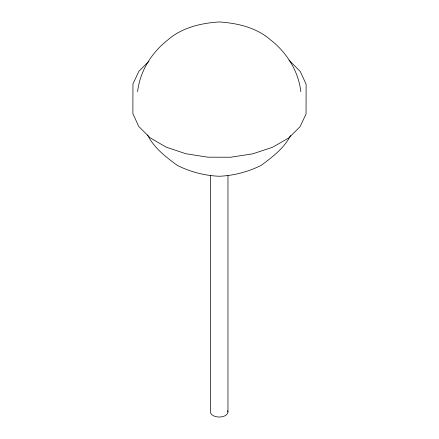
<?xml version="1.0" encoding="UTF-8"?>
<svg xmlns="http://www.w3.org/2000/svg" width="439" height="439" viewBox="0 0 439 439"><rect width="100%" height="100%" fill="white"/><g stroke="black" fill="none" stroke-linecap="round" stroke-linejoin="round"><path stroke-width="0.66" d="M137.605 91.652C139.937 71.184 151.696 52.406 167.879 39.916C181.883 27.569 201.029 23.124 219.22 21.95C237.411 23.124 256.552 27.569 270.556 39.916C286.744 52.406 298.498 71.184 300.83 91.652M290.591 135.508C284.06 148.256 272.427 157.063 261.139 165.382C248.139 171.874 233.746 175.66 219.22 176.258C204.695 175.66 190.301 171.874 177.301 165.382C165.827 156.948 154.023 147.948 147.531 134.921M148.958 61.268L138.927 71.222L132.951 83.926L132.88 113.635L138.708 126.361L150.045 137.78L166.112 147.114L185.818 153.732L207.817 157.184L230.618 157.228L252.655 153.859L272.438 147.317L288.61 138.038L300.073 126.662L306.049 113.959L306.12 84.255L300.292 71.53L288.955 60.11M227.962 175.584L227.962 412.001M210.479 175.584L210.479 412.001A8.742 5.048 0 0 0 220.362 417.006A8.742 5.048 0 0 0 227.66 410.695"/></g></svg>
